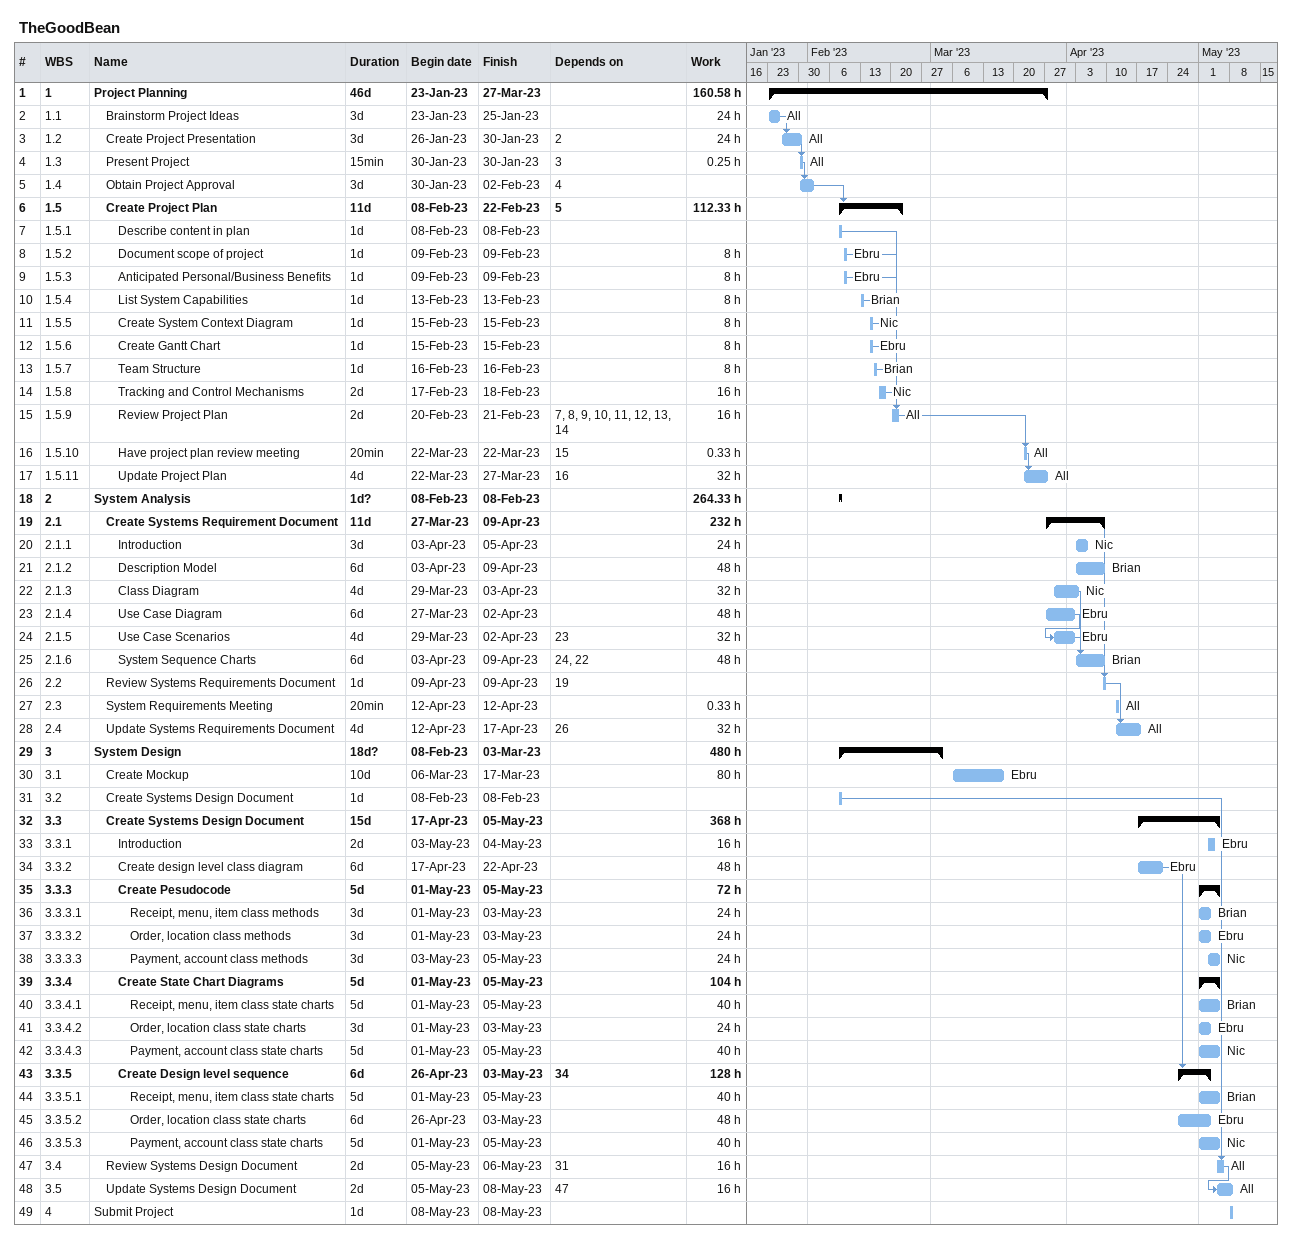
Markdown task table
TheGoodBean

| ID | WBS | Task | Duration | Start | Finish | Predecessors | Resources | Work (h) |
|---|---|---|---|---|---|---|---|---|
| 1 | 1 | **Project Planning** | 46d | 2023-01-23 | 2023-03-27 |  |  | 160.58 |
| 2 | 1.1 | Brainstorm Project Ideas | 3d | 2023-01-23 | 2023-01-25 |  | All | 24 |
| 3 | 1.2 | Create Project Presentation | 3d | 2023-01-26 | 2023-01-30 | 2 | All | 24 |
| 4 | 1.3 | Present Project | 15min | 2023-01-30 | 2023-01-30 | 3 | All | 0.25 |
| 5 | 1.4 | Obtain Project Approval | 3d | 2023-01-30 | 2023-02-02 | 4 |  |  |
| 6 | 1.5 | **Create Project Plan** | 11d | 2023-02-08 | 2023-02-22 | 5 |  | 112.33 |
| 7 | 1.5.1 | Describe content in plan | 1d | 2023-02-08 | 2023-02-08 |  |  |  |
| 8 | 1.5.2 | Document scope of project | 1d | 2023-02-09 | 2023-02-09 |  | Ebru | 8 |
| 9 | 1.5.3 | Anticipated Personal/Business Benefits | 1d | 2023-02-09 | 2023-02-09 |  | Ebru | 8 |
| 10 | 1.5.4 | List System Capabilities | 1d | 2023-02-13 | 2023-02-13 |  | Brian | 8 |
| 11 | 1.5.5 | Create System Context Diagram | 1d | 2023-02-15 | 2023-02-15 |  | Nic | 8 |
| 12 | 1.5.6 | Create Gantt Chart | 1d | 2023-02-15 | 2023-02-15 |  | Ebru | 8 |
| 13 | 1.5.7 | Team Structure | 1d | 2023-02-16 | 2023-02-16 |  | Brian | 8 |
| 14 | 1.5.8 | Tracking and Control Mechanisms | 2d | 2023-02-17 | 2023-02-18 |  | Nic | 16 |
| 15 | 1.5.9 | Review Project Plan | 2d | 2023-02-20 | 2023-02-21 | 7, 8, 9, 10, 11, 12, 13, 14 | All | 16 |
| 16 | 1.5.10 | Have project plan review meeting | 20min | 2023-03-22 | 2023-03-22 | 15 | All | 0.33 |
| 17 | 1.5.11 | Update Project Plan | 4d | 2023-03-22 | 2023-03-27 | 16 | All | 32 |
| 18 | 2 | **System Analysis** | 1d? | 2023-02-08 | 2023-02-08 |  |  | 264.33 |
| 19 | 2.1 | **Create Systems Requirement Document** | 11d | 2023-03-27 | 2023-04-09 |  |  | 232 |
| 20 | 2.1.1 | Introduction | 3d | 2023-04-03 | 2023-04-05 |  | Nic | 24 |
| 21 | 2.1.2 | Description Model | 6d | 2023-04-03 | 2023-04-09 |  | Brian | 48 |
| 22 | 2.1.3 | Class Diagram | 4d | 2023-03-29 | 2023-04-03 |  | Nic | 32 |
| 23 | 2.1.4 | Use Case Diagram | 6d | 2023-03-27 | 2023-04-02 |  | Ebru | 48 |
| 24 | 2.1.5 | Use Case Scenarios | 4d | 2023-03-29 | 2023-04-02 | 23 | Ebru | 32 |
| 25 | 2.1.6 | System Sequence Charts | 6d | 2023-04-03 | 2023-04-09 | 24, 22 | Brian | 48 |
| 26 | 2.2 | Review Systems Requirements Document | 1d | 2023-04-09 | 2023-04-09 | 19 |  |  |
| 27 | 2.3 | System Requirements Meeting | 20min | 2023-04-12 | 2023-04-12 |  | All | 0.33 |
| 28 | 2.4 | Update Systems Requirements Document | 4d | 2023-04-12 | 2023-04-17 | 26 | All | 32 |
| 29 | 3 | **System Design** | 18d? | 2023-02-08 | 2023-03-03 |  |  | 480 |
| 30 | 3.1 | Create Mockup | 10d | 2023-03-06 | 2023-03-17 |  | Ebru | 80 |
| 31 | 3.2 | Create Systems Design Document | 1d | 2023-02-08 | 2023-02-08 |  |  |  |
| 32 | 3.3 | **Create Systems Design Document** | 15d | 2023-04-17 | 2023-05-05 |  |  | 368 |
| 33 | 3.3.1 | Introduction | 2d | 2023-05-03 | 2023-05-04 |  | Ebru | 16 |
| 34 | 3.3.2 | Create design level class diagram | 6d | 2023-04-17 | 2023-04-22 |  | Ebru | 48 |
| 35 | 3.3.3 | **Create Pesudocode** | 5d | 2023-05-01 | 2023-05-05 |  |  | 72 |
| 36 | 3.3.3.1 | Receipt, menu, item class methods | 3d | 2023-05-01 | 2023-05-03 |  | Brian | 24 |
| 37 | 3.3.3.2 | Order, location class methods | 3d | 2023-05-01 | 2023-05-03 |  | Ebru | 24 |
| 38 | 3.3.3.3 | Payment, account class methods | 3d | 2023-05-03 | 2023-05-05 |  | Nic | 24 |
| 39 | 3.3.4 | **Create State Chart Diagrams** | 5d | 2023-05-01 | 2023-05-05 |  |  | 104 |
| 40 | 3.3.4.1 | Receipt, menu, item class state charts | 5d | 2023-05-01 | 2023-05-05 |  | Brian | 40 |
| 41 | 3.3.4.2 | Order, location class state charts | 3d | 2023-05-01 | 2023-05-03 |  | Ebru | 24 |
| 42 | 3.3.4.3 | Payment, account class state charts | 5d | 2023-05-01 | 2023-05-05 |  | Nic | 40 |
| 43 | 3.3.5 | **Create Design level sequence** | 6d | 2023-04-26 | 2023-05-03 | 34 |  | 128 |
| 44 | 3.3.5.1 | Receipt, menu, item class state charts | 5d | 2023-05-01 | 2023-05-05 |  | Brian | 40 |
| 45 | 3.3.5.2 | Order, location class state charts | 6d | 2023-04-26 | 2023-05-03 |  | Ebru | 48 |
| 46 | 3.3.5.3 | Payment, account class state charts | 5d | 2023-05-01 | 2023-05-05 |  | Nic | 40 |
| 47 | 3.4 | Review Systems Design Document | 2d | 2023-05-05 | 2023-05-06 | 31 | All | 16 |
| 48 | 3.5 | Update Systems Design Document | 2d | 2023-05-05 | 2023-05-08 | 47 | All | 16 |
| 49 | 4 | Submit Project | 1d | 2023-05-08 | 2023-05-08 |  |  |  |
